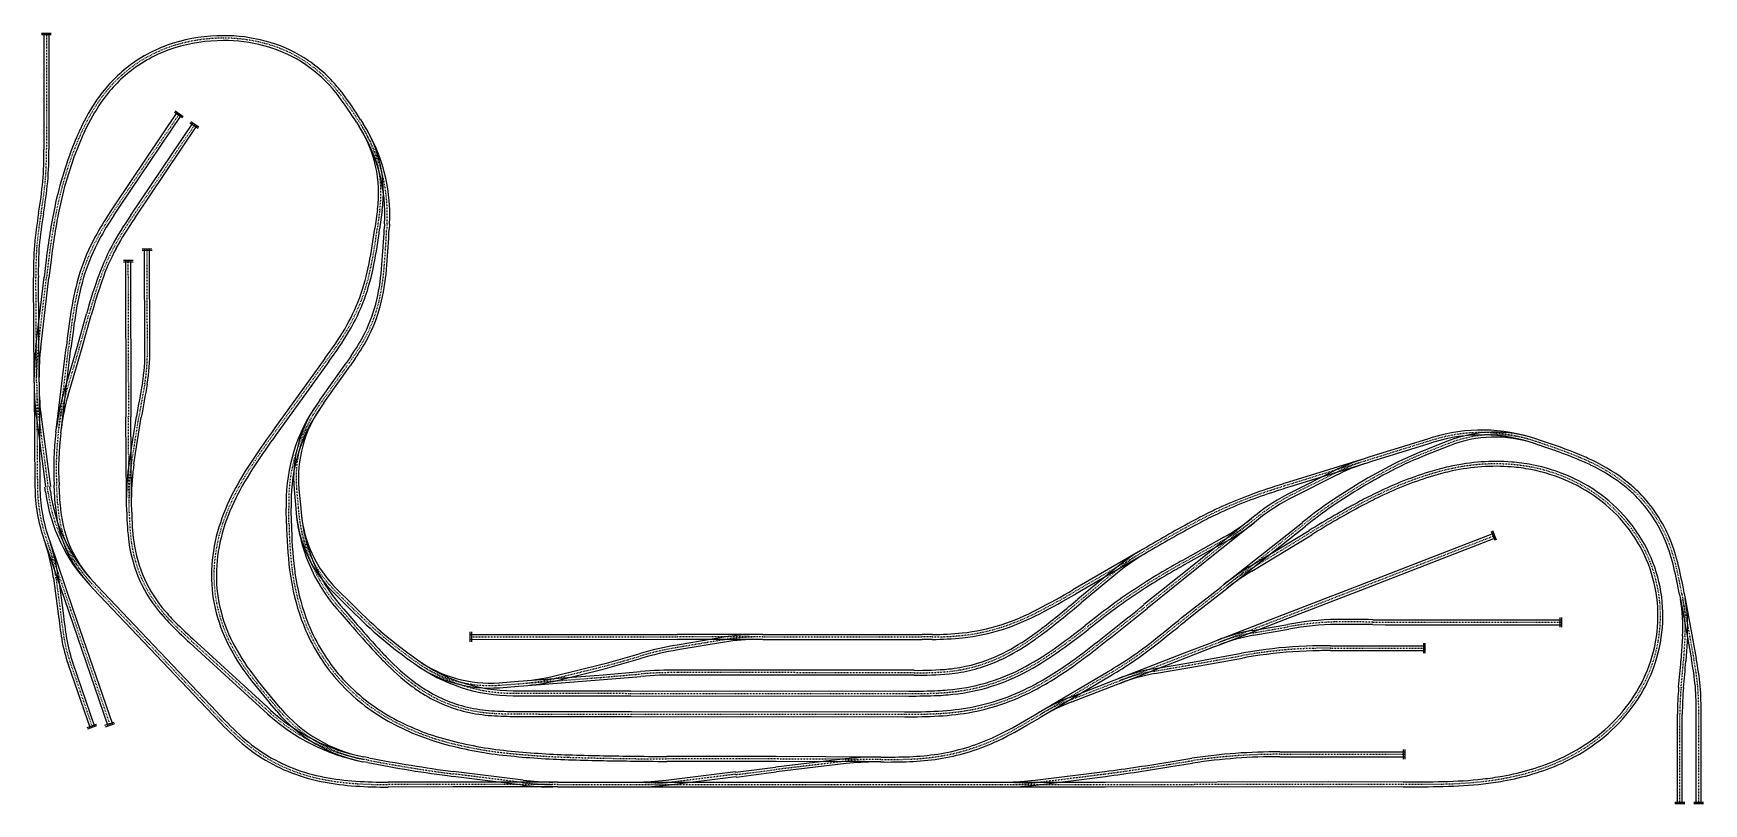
# Model space of a CAD drawing. Header units: inches. Extents: x 4 to 226, y 1 to 103.
import ezdxf

# ---------------------------------------------------------------- set-up
doc = ezdxf.new("R2010")
doc.units = ezdxf.units.IN
doc.header["$MEASUREMENT"] = 0
doc.linetypes.add('DASHED', pattern=[0.15, 0.1, -0.05])
doc.layers.add('XTRKCAD3', color=7, linetype='CONTINUOUS')

msp = doc.modelspace()

# ---------------------------------------------------------------- linework, layer by layer
at = {"layer": 'XTRKCAD17', "linetype": 'CONTINUOUS'}
for p, q in [((14.204984, 79.105143), (14.905034, 80.152187)), ((14.745003, 78.744089), (15.445052, 79.791133)), ((5.763232, 72.869481), (5.480437, 70.535904)), ((6.408114, 72.791331), (6.125319, 70.457754)), ((9.811291, 61.094829), (11.110415, 65.685465)), ((10.436345, 60.917943), (11.735468, 65.508579)), ((42.732474, 59.762629), (40.566764, 56.757033)), ((43.259506, 59.382871), (41.093796, 56.377275)), ((40.566764, 56.757033), (36.10426, 50.563923)), ((41.093796, 56.377275), (36.631292, 50.184165)), ((16.454363, 39.387686), (16.436883, 40.703413)), ((17.103906, 39.396316), (17.086425, 40.712043)), ((37.644577, 37.893498), (37.61363, 39.941026)), ((38.294103, 37.903315), (38.263156, 39.950844)), ((12.050754, 29.190803), (27.881649, 12.499865)), ((12.522072, 29.637837), (28.352967, 12.946899)), ((169.882734, 25.802892), (179.876911, 29.672196)), ((170.117266, 25.197108), (180.111444, 29.066412)), ((44.747779, 26.08947), (46.083334, 24.553865)), ((45.237931, 26.515768), (46.573486, 24.980163)), ((181.735764, 24.481846), (183.346209, 24.471189)), ((181.740062, 25.131432), (183.350507, 25.120775)), ((35.057926, 13.585771), (25.273384, 22.537194)), ((156.748417, 20.723081), (160.478615, 22.167249)), ((34.619448, 13.106483), (24.834906, 22.057906)), ((156.982949, 20.117297), (160.713147, 21.561465)), ((157.314408, 19.432856), (164.300417, 20.684975)), ((157.429012, 18.793446), (164.41502, 20.045564)), ((135.509769, 11.703681), (136.898562, 12.521921)), ((135.83952, 11.143998), (137.228312, 11.962239)), ((154.821404, 6.2947), (157.70211, 6.753751)), ((154.92363, 5.653194), (157.804336, 6.112245)), ((59.76192, 3.606049), (51.141679, 3.582835)), ((59.76367, 2.956451), (51.143429, 2.933237)), ((97.249, 3.60605), (132.359389, 3.60605)), ((97.249, 2.95645), (132.359389, 2.95645))]:
    msp.add_line(p, q, dxfattribs=at)
at = {"layer": 'XTRKCAD17', "linetype": 'DASHED'}
for p, q in [((14.474993, 78.924616), (15.175043, 79.97166)), ((6.085673, 72.830406), (5.802878, 70.496829)), ((10.123818, 61.006386), (11.422941, 65.597022)), ((42.99599, 59.57275), (40.83028, 56.567154)), ((40.83028, 56.567154), (36.367776, 50.374044)), ((16.779135, 39.392001), (16.761654, 40.707728)), ((37.96934, 37.898407), (37.938393, 39.945935)), ((12.286413, 29.41432), (28.117308, 12.723382)), ((170, 25.5), (179.994178, 29.369304)), ((44.992855, 26.302619), (46.32841, 24.767014)), ((181.737913, 24.806639), (183.348358, 24.795982)), ((34.838687, 13.346127), (25.054145, 22.29755)), ((156.865683, 20.420189), (160.595881, 21.864357)), ((157.37171, 19.113151), (164.357718, 20.365269)), ((135.674644, 11.423839), (137.063437, 12.24208)), ((154.872517, 5.973947), (157.753223, 6.432998)), ((59.762795, 3.28125), (51.142554, 3.258036)), ((97.249, 3.28125), (132.359389, 3.28125))]:
    msp.add_line(p, q, dxfattribs=at)
at = {"layer": 'XTRKCAD17', "linetype": 'CONTINUOUS'}
for centre, radius, start, end in [((29.254263, 80.173641), 22.401159, 90.011064, 107.220177), ((29.254263, 80.173641), 21.751559, 90.011064, 107.220177), ((29.329316, 81.103769), 21.47118, 75.207667, 90.214907), ((29.329316, 81.103769), 20.82158, 75.207667, 90.214907), ((28.250583, 83.400847), 19.021482, 107.210086, 127.526396), ((28.250583, 83.400847), 18.371882, 107.210086, 127.526396), ((29.996991, 83.592203), 18.245154, 58.150579, 75.239164), ((29.996991, 83.592203), 18.894754, 58.150579, 75.239164), ((29.038169, 82.615982), 20.124219, 127.950431, 145.079131), ((29.038169, 82.615982), 19.474619, 127.950431, 145.079131), ((29.753641, 83.492858), 18.458587, 40.786265, 57.679943), ((29.753641, 83.492858), 19.108187, 40.786265, 57.679943), ((26.750606, 80.807134), 22.486874, 37.491326, 40.966606), ((26.750606, 80.807134), 23.136474, 37.491326, 40.966606), ((33.891793, 79.332171), 25.983859, 145.270925, 155.18185), ((33.891793, 79.332171), 25.334259, 145.270925, 155.18185), ((6.703443, 66.063701), 47.369324, 31.895425, 36.886546), ((6.703443, 66.063701), 48.018924, 31.895425, 36.886546), ((55.833112, 69.579464), 50.005618, 157.301989, 168.143116), ((55.833112, 69.579464), 49.356018, 157.301989, 168.143116), ((44.053379, 74.388583), 37.282654, 154.837991, 157.133266), ((44.053379, 74.388583), 36.633054, 154.837991, 157.133266), ((-42.254673, 87.043418), 47.728918, 355.448365, 360.544403), ((-42.254673, 87.043418), 48.378518, 355.448365, 360.544403), ((-57.269708, 89.501997), 62.904246, 350.434099, 354.307187), ((-57.269708, 89.501997), 63.553846, 350.434099, 354.307187), ((88.591149, 63.038852), 83.409264, 168.370453, 173.231929), ((63.223647, 69.202515), 59.28707, 170.440508, 174.593866), ((63.223647, 69.202515), 58.63747, 170.440508, 174.593866), ((88.591149, 63.038852), 82.759664, 168.370453, 173.231929), ((48.542754, 56.035922), 41.367517, 146.104509, 151.37733), ((48.542754, 56.035922), 40.717917, 146.104509, 151.37733), ((54.627262, 52.639402), 45.820113, 145.246318, 151.252782), ((54.627262, 52.639402), 45.170513, 145.246318, 151.252782), ((36.627197, 62.771109), 27.682461, 151.804752, 162.353011), ((36.627197, 62.771109), 27.032861, 151.804752, 162.353011), ((-25.969138, 86.725744), 75.940941, 349.098916, 352.655121), ((-25.969138, 86.725744), 76.590541, 349.098916, 352.655121), ((51.276494, 71.281561), 47.206691, 175.747878, 180.971282), ((51.276494, 71.281561), 46.557091, 175.747878, 180.971282), ((42.884497, 59.71453), 32.126738, 152.253612, 160.846614), ((42.884497, 59.71453), 31.477138, 152.253612, 160.846614), ((44.735107, 60.505593), 36.096877, 162.831952, 170.890105), ((44.735107, 60.505593), 35.447277, 162.831952, 170.890105), ((19.266621, 78.008656), 29.872932, 340.150169, 349.108542), ((19.266621, 78.008656), 30.522532, 340.150169, 349.108542), ((87.245161, 44.438888), 79.043766, 160.937317, 164.408279), ((87.245161, 44.438888), 78.394166, 160.937317, 164.408279), ((22.934905, 76.965305), 26.069643, 329.313055, 339.576588), ((22.934905, 76.965305), 26.719243, 329.313055, 339.576588), ((115.550649, 49.135882), 107.819336, 170.88255, 173.570023), ((115.550649, 49.135882), 107.169736, 170.88255, 173.570023), ((1.181676, 90.536455), 51.705843, 323.47987, 328.686389), ((1.181676, 90.536455), 52.355443, 323.47987, 328.686389), ((47.091717, 45.158476), 40.3248, 173.128621, 183.128621), ((47.091717, 45.158476), 39.6752, 173.128621, 183.128621), ((211.497672, -9.363197), 61.38863, 111.221459, 116.113599), ((211.497672, -9.363197), 60.73903, 111.221459, 116.113599), ((214.372975, -13.50395), 66.376643, 116.772205, 121.295209), ((214.372975, -13.50395), 65.727043, 116.772205, 121.295209), ((198.020093, 18.262612), 27.856167, 85.650483, 102.231139), ((198.020093, 18.262612), 27.206567, 85.650483, 102.231139), ((198.169691, 21.467769), 23.999477, 79.179226, 85.42927), ((198.169691, 21.467769), 24.649077, 79.179226, 85.42927), ((198.452205, 22.840904), 22.597727, 65.954549, 79.228472), ((198.452205, 22.840904), 23.247327, 65.954549, 79.228472), ((26.223113, 42.917057), 21.9498, 180.407792, 198.89103), ((26.223113, 42.917057), 21.3002, 180.407792, 198.89103), ((223.554335, -29.52418), 84.836543, 120.972376, 124.059006), ((223.554335, -29.52418), 84.186943, 120.972376, 124.059006), ((199.075485, 24.269416), 21.039219, 51.677801, 65.920034), ((199.075485, 24.269416), 21.688819, 51.677801, 65.920034), ((211.400294, -10.658733), 62.402409, 124.517148, 128.718993), ((211.400294, -10.658733), 61.752809, 124.517148, 128.718993), ((199.720971, 25.108766), 19.980469, 36.653308, 51.63813), ((199.720971, 25.108766), 20.630069, 36.653308, 51.63813), ((49.323319, 39.681569), 32.870273, 180.509786, 187.454572), ((49.323319, 39.681569), 32.220673, 180.509786, 187.454572), ((94.01651, 38.504609), 56.375249, 180.619682, 186.895912), ((94.01651, 38.504609), 55.725649, 180.619682, 186.895912), ((35.358875, 37.953874), 18.150368, 187.760527, 204.074469), ((200.232377, 25.508199), 19.331743, 21.129788, 36.609135), ((200.232377, 25.508199), 19.981343, 21.129788, 36.609135), ((35.358875, 37.953874), 18.799968, 187.760527, 204.074469), ((72.352234, 36.218964), 34.594874, 187.451044, 190.874871), ((72.352234, 36.218964), 33.945274, 187.451044, 190.874871), ((200.4882, 25.624352), 19.051255, 5.378693, 21.082107), ((200.4882, 25.624352), 19.700855, 5.378693, 21.082107), ((35.621919, 38.346307), 19.201882, 204.836315, 220.802999), ((35.621919, 38.346307), 18.552282, 204.836315, 220.802999), ((66.543542, 34.976343), 28.656332, 190.623272, 203.039472), ((66.543542, 34.976343), 28.006732, 190.623272, 203.039472), ((111.772284, 92.677346), 93.226665, 224.907542, 228.288838), ((111.772284, 92.677346), 92.577065, 224.907542, 228.288838), ((200.401621, 25.633236), 19.136627, 349.694232, 365.32876), ((200.401621, 25.633236), 19.786227, 349.694232, 365.32876), ((40.460434, 42.340968), 25.475179, 220.488671, 223.483254), ((40.460434, 42.340968), 24.825579, 220.488671, 223.483254), ((61.607219, 63.108698), 55.112363, 224.023465, 228.150343), ((61.607219, 63.108698), 54.462763, 224.023465, 228.150343), ((168.368728, 129.46449), 161.120947, 220.626046, 222.397966), ((168.368728, 129.46449), 160.471347, 220.626046, 222.397966), ((177.767406, -15.702751), 40.875948, 91.216081, 100.31543), ((177.767406, -15.702751), 40.226348, 91.216081, 100.31543), ((177.989973, -172.477894), 197.644931, 88.911646, 90.314526), ((177.989973, -172.477894), 196.995331, 88.911646, 90.314526), ((63.104765, 33.625451), 24.963368, 203.278246, 222.317567), ((63.104765, 33.625451), 24.313768, 203.278246, 222.317567), ((89.285767, 69.149542), 60.711576, 229.362528, 234.564217), ((89.285767, 69.149542), 60.061976, 229.362528, 234.564217), ((199.922033, 25.738418), 19.627303, 334.3934, 349.643444), ((92.479704, 60.649801), 58.679431, 222.743521, 224.370661), ((92.479704, 60.649801), 58.029831, 222.743521, 224.370661), ((73.205348, 41.462356), 30.835099, 223.934371, 233.079587), ((183.998849, -94.517203), 116.874173, 98.539007, 99.701895), ((183.998849, -94.517203), 116.224573, 98.539007, 99.701895), ((175.077321, -37.343677), 59.010669, 91.286916, 98.213547), ((175.077321, -37.343677), 58.361069, 91.286916, 98.213547), ((176.078992, -65.156536), 86.839831, 89.96953, 91.536437), ((176.078992, -65.156536), 86.190231, 89.96953, 91.536437), ((199.922033, 25.738418), 20.276903, 334.3934, 349.643444), ((73.205348, 41.462356), 31.484699, 223.934371, 233.079587), ((64.057643, 34.699059), 26.39119, 222.652417, 240.649125), ((64.057643, 34.699059), 25.74159, 222.652417, 240.649125), ((67.420069, 34.039102), 22.075413, 233.516803, 237.879464), ((67.420069, 34.039102), 21.425813, 233.516803, 237.879464), ((65.920799, 31.634117), 18.591792, 237.852334, 257.930373), ((199.034606, 26.184107), 20.620201, 319.815988, 334.343125), ((199.034606, 26.184107), 21.269801, 319.815988, 334.343125), ((65.920799, 31.634117), 19.241392, 237.852334, 257.930373), ((66.507248, 35.379369), 22.377847, 258.459481, 266.815329), ((69.876711, 51.440408), 57.270878, 222.834988, 227.171515), ((69.876711, 51.440408), 56.621278, 222.834988, 227.171515), ((67.389489, 40.855229), 33.390441, 240.845513, 255.033016), ((67.389489, 40.855229), 32.740841, 240.845513, 255.033016), ((66.507248, 35.379369), 23.027447, 258.459481, 266.815329), ((68.235644, 66.314432), 54.010756, 266.807699, 270.348892), ((68.235644, 66.314432), 53.361156, 266.807699, 270.348892), ((112.262167, 50.594766), 45.309678, 294.798703, 300.866777), ((112.262167, 50.594766), 45.959278, 294.798703, 300.866777), ((197.756217, 27.288955), 22.309764, 306.324597, 319.767376), ((197.756217, 27.288955), 22.959364, 306.324597, 319.767376), ((48.176415, 28.275764), 25.530678, 227.551947, 237.349216), ((48.176415, 28.275764), 24.881078, 227.551947, 237.349216), ((72.115373, 58.723839), 51.223797, 255.087737, 264.188372), ((119.688519, 35.286555), 28.300035, 278.835852, 294.156574), ((119.688519, 35.286555), 28.949635, 278.835852, 294.156574), ((196.127748, 29.538455), 25.086775, 294.304628, 306.278384), ((46.848433, 26.753025), 23.533997, 238.081399, 259.357803), ((46.848433, 26.753025), 22.884397, 238.081399, 259.357803), ((72.115373, 58.723839), 51.873397, 255.087737, 264.188372), ((78.472621, 117.785706), 111.275953, 264.01069, 268.237762), ((78.472621, 117.785706), 110.626353, 264.01069, 268.237762), ((87.895657, 423.767184), 416.752893, 268.236521, 269.361718), ((117.265268, 85.730603), 78.818841, 269.410459, 272.182688), ((118.969309, 41.073422), 34.129161, 272.179369, 278.53949), ((118.969309, 41.073422), 34.778761, 272.179369, 278.53949), ((169.024303, -67.95213), 75.558997, 89.73292, 98.616105), ((169.024303, -67.95213), 74.909397, 89.73292, 98.616105), ((193.580848, 35.60516), 31.664545, 279.72692, 293.989727), ((196.127748, 29.538455), 25.736375, 294.304628, 306.278384), ((87.895657, 423.767184), 417.402493, 268.236521, 269.361718), ((117.265268, 85.730603), 79.468441, 269.410459, 272.182688), ((113.938543, 250.693717), 247.794842, 277.47528, 279.495884), ((113.938543, 250.693717), 248.444442, 277.47528, 279.495884), ((193.580848, 35.60516), 32.314145, 279.72692, 293.989727), ((49.090453, 38.322181), 35.318268, 259.248233, 266.300416), ((49.090453, 38.322181), 34.668668, 259.248233, 266.300416), ((51.277114, 72.050242), 69.117137, 266.295586, 269.887928), ((51.277114, 72.050242), 68.467537, 266.295586, 269.887928), ((187.34325, 173.866784), 170.888673, 269.464401, 271.249054), ((187.34325, 173.866784), 170.239073, 269.464401, 271.249054), ((189.744391, 63.829061), 60.175154, 271.247231, 276.274372), ((189.744391, 63.829061), 60.824754, 271.247231, 276.274372), ((191.598914, 45.436988), 41.690901, 276.501629, 280.125566), ((191.598914, 45.436988), 42.340501, 276.501629, 280.125566)]:
    msp.add_arc(centre, radius, start, end, dxfattribs=at)
at = {"layer": 'XTRKCAD17', "linetype": 'DASHED'}
for centre, radius, start, end in [((29.254263, 80.173641), 22.076359, 90.011064, 107.220177), ((29.329316, 81.103769), 21.14638, 75.207667, 90.214907), ((28.250583, 83.400847), 18.696682, 107.210086, 127.526396), ((29.996991, 83.592203), 18.569954, 58.150579, 75.239164), ((29.038169, 82.615982), 19.799419, 127.950431, 145.079131), ((29.753641, 83.492858), 18.783387, 40.786265, 57.679943), ((26.750606, 80.807134), 22.811674, 37.491326, 40.966606), ((33.891793, 79.332171), 25.659059, 145.270925, 155.18185), ((6.703443, 66.063701), 47.694124, 31.895425, 36.886546), ((55.833112, 69.579464), 49.680818, 157.301989, 168.143116), ((44.053379, 74.388583), 36.957854, 154.837991, 157.133266), ((-42.254673, 87.043418), 48.053718, 355.448365, 360.544403), ((-57.269708, 89.501997), 63.229046, 350.434099, 354.307187), ((88.591149, 63.038852), 83.084464, 168.370453, 173.231929), ((63.223647, 69.202515), 58.96227, 170.440508, 174.593866), ((48.542754, 56.035922), 41.042717, 146.104509, 151.37733), ((54.627262, 52.639402), 45.495313, 145.246318, 151.252782), ((36.627197, 62.771109), 27.357661, 151.804752, 162.353011), ((-25.969138, 86.725744), 76.265741, 349.098916, 352.655121), ((51.276494, 71.281561), 46.881891, 175.747878, 180.971282), ((42.884497, 59.71453), 31.801938, 152.253612, 160.846614), ((44.735107, 60.505593), 35.772077, 162.831952, 170.890105), ((19.266621, 78.008656), 30.197732, 340.150169, 349.108542), ((87.245161, 44.438888), 78.718966, 160.937317, 164.408279), ((22.934905, 76.965305), 26.394443, 329.313055, 339.576588), ((115.550649, 49.135882), 107.494536, 170.88255, 173.570023), ((1.181676, 90.536455), 52.030643, 323.47987, 328.686389), ((47.091717, 45.158476), 40, 173.128621, 183.128621), ((211.497672, -9.363197), 61.06383, 111.221459, 116.113599), ((214.372975, -13.50395), 66.051843, 116.772205, 121.295209), ((198.020093, 18.262612), 27.531367, 85.650483, 102.231139), ((198.169691, 21.467769), 24.324277, 79.179226, 85.42927), ((198.452205, 22.840904), 22.922527, 65.954549, 79.228472), ((26.223113, 42.917057), 21.625, 180.407792, 198.89103), ((223.554335, -29.52418), 84.511743, 120.972376, 124.059006), ((199.075485, 24.269416), 21.364019, 51.677801, 65.920034), ((211.400294, -10.658733), 62.077609, 124.517148, 128.718993), ((199.720971, 25.108766), 20.305269, 36.653308, 51.63813), ((49.323319, 39.681569), 32.545473, 180.509786, 187.454572), ((94.01651, 38.504609), 56.050449, 180.619682, 186.895912), ((35.358875, 37.953874), 18.475168, 187.760527, 204.074469), ((200.232377, 25.508199), 19.656543, 21.129788, 36.609135), ((72.352234, 36.218964), 34.270074, 187.451044, 190.874871), ((200.4882, 25.624352), 19.376055, 5.378693, 21.082107), ((35.621919, 38.346307), 18.877082, 204.836315, 220.802999), ((66.543542, 34.976343), 28.331532, 190.623272, 203.039472), ((111.772284, 92.677346), 92.901865, 224.907542, 228.288838), ((200.401621, 25.633236), 19.461427, 349.694232, 365.32876), ((40.460434, 42.340968), 25.150379, 220.488671, 223.483254), ((61.607219, 63.108698), 54.787563, 224.023465, 228.150343), ((168.368728, 129.46449), 160.796147, 220.626046, 222.397966), ((177.767406, -15.702751), 40.551148, 91.216081, 100.31543), ((177.989973, -172.477894), 197.320131, 88.911646, 90.314526), ((63.104765, 33.625451), 24.638568, 203.278246, 222.317567), ((89.285767, 69.149542), 60.386776, 229.362528, 234.564217), ((92.479704, 60.649801), 58.354631, 222.743521, 224.370661), ((183.998849, -94.517203), 116.549373, 98.539007, 99.701895), ((175.077321, -37.343677), 58.685869, 91.286916, 98.213547), ((176.078992, -65.156536), 86.515031, 89.96953, 91.536437), ((199.922033, 25.738418), 19.952103, 334.3934, 349.643444), ((73.205348, 41.462356), 31.159899, 223.934371, 233.079587), ((64.057643, 34.699059), 26.06639, 222.652417, 240.649125), ((67.420069, 34.039102), 21.750613, 233.516803, 237.879464), ((65.920799, 31.634117), 18.916592, 237.852334, 257.930373), ((199.034606, 26.184107), 20.945001, 319.815988, 334.343125), ((69.876711, 51.440408), 56.946078, 222.834988, 227.171515), ((67.389489, 40.855229), 33.065641, 240.845513, 255.033016), ((66.507248, 35.379369), 22.702647, 258.459481, 266.815329), ((68.235644, 66.314432), 53.685956, 266.807699, 270.348892), ((112.262167, 50.594766), 45.634478, 294.798703, 300.866777), ((197.756217, 27.288955), 22.634564, 306.324597, 319.767376), ((48.176415, 28.275764), 25.205878, 227.551947, 237.349216), ((72.115373, 58.723839), 51.548597, 255.087737, 264.188372), ((119.688519, 35.286555), 28.624835, 278.835852, 294.156574), ((196.127748, 29.538455), 25.411575, 294.304628, 306.278384), ((46.848433, 26.753025), 23.209197, 238.081399, 259.357803), ((78.472621, 117.785706), 110.951153, 264.01069, 268.237762), ((87.895657, 423.767184), 417.077693, 268.236521, 269.361718), ((118.969309, 41.073422), 34.453961, 272.179369, 278.53949), ((169.024303, -67.95213), 75.234197, 89.73292, 98.616105), ((117.265268, 85.730603), 79.143641, 269.410459, 272.182688), ((113.938543, 250.693717), 248.119642, 277.47528, 279.495884), ((193.580848, 35.60516), 31.989345, 279.72692, 293.989727), ((49.090453, 38.322181), 34.993468, 259.248233, 266.300416), ((51.277114, 72.050242), 68.792337, 266.295586, 269.887928), ((187.34325, 173.866784), 170.563873, 269.464401, 271.249054), ((189.744391, 63.829061), 60.499954, 271.247231, 276.274372), ((191.598914, 45.436988), 42.015701, 276.501629, 280.125566)]:
    msp.add_arc(centre, radius, start, end, dxfattribs=at)
at = {"layer": 'XTRKCAD3', "linetype": 'CONTINUOUS'}
for p, q in [((6.446475, 102.875), (5.147275, 102.875)), ((6.446475, 102.675), (5.147275, 102.675)), ((5.472075, 102.875), (5.472075, 87.5)), ((6.121675, 102.875), (6.121675, 87.5)), ((14.905745, 80.153246), (23.144535, 92.371668)), ((15.444341, 79.790074), (23.683131, 92.008496)), ((16.978546, 78.755572), (25.217336, 90.973994)), ((23.840616, 91.661086), (22.763422, 92.38743)), ((23.95243, 91.82691), (22.875236, 92.553254)), ((25.913417, 90.263412), (24.836223, 90.989756)), ((26.025231, 90.429236), (24.948037, 91.15558)), ((46.922697, 91.08902), (47.272399, 90.541582)), ((47.470135, 91.438722), (47.819837, 90.891284)), ((17.517142, 78.3924), (25.755932, 90.610822)), ((49.692093, 79.528887), (49.349008, 77.019819)), ((50.335704, 79.440881), (49.992619, 76.931813)), ((50.643869, 77.618908), (50.606178, 76.970402)), ((51.292374, 77.581217), (51.254684, 76.932712)), ((19.799117, 74.269809), (18.499923, 74.265763)), ((19.79974, 74.06981), (18.500546, 74.065764)), ((18.866427, 60.875362), (18.824722, 74.266774)), ((19.516023, 60.877386), (19.474318, 74.268798)), ((17.303811, 72.758732), (16.004617, 72.754686)), ((17.304434, 72.558733), (16.00524, 72.554687)), ((16.393961, 52.030435), (16.329416, 72.755697)), ((17.043557, 52.032459), (16.979012, 72.757721)), ((4.170585, 57.272272), (4.076547, 70.484542)), ((4.392512, 61.298817), (5.480307, 70.534821)), ((4.820168, 57.276895), (4.726131, 70.489166)), ((5.037653, 61.222834), (6.125448, 70.458838)), ((7.13428, 50.627906), (8.409844, 61.212931)), ((7.779214, 50.550188), (9.054778, 61.135212)), ((8.047891, 55.077669), (9.812127, 61.09773)), ((8.671273, 54.894981), (10.435509, 60.915042)), ((46.21212, 60.133492), (45.530166, 59.155136)), ((42.069425, 54.256286), (45.531341, 59.15681)), ((42.599989, 53.881476), (46.061905, 58.782)), ((46.745033, 59.76203), (46.06308, 58.783674)), ((4.175208, 56.622688), (4.170585, 57.272272)), ((4.175208, 56.622688), (4.179832, 55.973105)), ((4.179832, 55.973105), (4.273869, 42.760834)), ((4.824792, 56.627312), (4.820168, 57.276895)), ((4.824792, 56.627312), (4.829415, 55.977728)), ((4.829415, 55.977728), (4.923453, 42.765458)), ((42.069425, 54.256286), (41.694615, 53.725723)), ((42.599989, 53.881476), (42.225179, 53.350913)), ((4.45905, 51.950127), (5.678202, 42.730542)), ((5.103044, 52.035285), (6.322196, 42.815701)), ((16.431009, 41.354373), (16.334865, 52.015543)), ((16.764845, 45.884673), (17.740319, 52.081617)), ((17.080583, 41.360231), (16.984438, 52.021401)), ((17.406543, 45.783662), (18.382018, 51.980606)), ((7.056561, 49.982972), (7.13428, 50.627906)), ((7.701495, 49.905254), (7.779214, 50.550188)), ((188.971939, 49.086954), (181.330641, 46.718288)), ((189.592412, 49.279289), (188.971939, 49.086954)), ((191.627405, 48.797242), (189.274168, 47.86161)), ((203.962304, 48.896988), (203.346902, 49.10498)), ((180.710168, 46.525952), (170.526607, 43.36923)), ((181.330641, 46.718288), (180.710168, 46.525952)), ((189.164275, 48.46648), (181.522977, 46.097814)), ((189.784747, 48.658815), (189.164274, 48.46648)), ((191.867408, 48.193604), (189.514171, 47.257972)), ((203.754312, 48.281586), (203.13891, 48.489578)), ((180.902503, 45.905479), (170.718943, 42.748757)), ((176.496983, 44.827676), (170.891895, 42.010469)), ((181.522977, 46.097814), (180.902503, 45.905479)), ((5.673742, 42.07388), (5.587957, 42.717791)), ((6.317653, 42.159666), (6.231867, 42.803577)), ((6.965233, 40.429004), (6.82702, 42.957646)), ((7.613865, 40.464458), (7.475652, 42.993099)), ((38.648372, 42.40487), (38.874269, 39.882549)), ((39.295383, 42.462815), (39.52128, 39.940495)), ((176.788707, 44.247265), (171.18362, 41.430057)), ((16.436867, 40.704799), (16.431009, 41.354373)), ((17.086441, 40.710657), (17.080583, 41.360231)), ((37.606158, 40.591763), (37.613615, 39.942206)), ((38.255715, 40.59922), (38.263172, 39.949663)), ((38.87427, 39.882549), (38.932215, 39.235539)), ((39.52128, 39.940495), (39.579226, 39.293484)), ((165.619391, 38.542426), (157.296988, 31.878538)), ((166.025415, 38.035351), (157.703011, 31.371463)), ((162.012611, 29.825438), (172.368971, 38.030238)), ((166.126466, 38.94845), (165.619391, 38.542426)), ((166.53249, 38.441374), (166.025415, 38.035351)), ((5.455616, 35.810386), (5.665937, 35.195776)), ((6.070226, 36.020706), (6.280547, 35.406096)), ((161.940253, 36.065142), (156.465397, 33.002526)), ((162.257389, 35.498216), (156.782533, 32.4356)), ((162.416001, 29.316266), (172.772362, 37.521066)), ((165.323002, 32.128399), (173.27246, 36.954701)), ((165.660122, 31.573124), (173.60958, 36.399427)), ((179.876911, 29.672196), (197.770683, 36.599873)), ((180.111444, 29.066412), (198.005215, 35.994089)), ((197.935972, 35.618988), (197.466906, 36.830557)), ((198.122482, 35.691197), (197.653416, 36.902765)), ((5.665937, 35.195776), (8.703506, 26.319226)), ((6.280547, 35.406096), (9.318116, 26.529546)), ((151.165509, 34.441341), (141.941928, 29.093879)), ((151.491324, 33.879359), (142.267743, 28.531896)), ((151.727491, 34.767156), (151.165509, 34.441341)), ((152.053307, 34.205174), (151.491324, 33.879359)), ((147.436936, 31.846575), (142.600926, 27.850742)), ((147.850707, 31.345802), (143.014698, 27.34997)), ((157.296988, 31.878538), (151.361764, 27.126105)), ((157.703012, 31.371462), (151.767788, 26.619029)), ((6.73644, 30.642159), (7.362761, 25.927824)), ((7.380382, 30.72771), (8.006703, 26.013375)), ((12.050754, 29.190803), (11.60372, 29.662122)), ((12.522072, 29.637837), (12.075039, 30.109156)), ((44.397135, 29.099265), (46.202584, 27.32346)), ((157.814664, 26.535281), (161.503786, 29.419873)), ((158.214798, 26.023547), (161.90392, 28.908139)), ((161.503439, 29.422048), (162.012611, 29.825438)), ((161.906829, 28.912876), (162.416001, 29.316266)), ((43.941617, 28.636142), (45.747066, 26.860337)), ((44.811634, 27.005921), (45.237932, 26.515768)), ((222.38721, 28.47183), (222.504254, 27.832861)), ((222.504254, 27.832861), (223.964126, 19.863096)), ((223.026178, 28.588874), (223.143222, 27.949905)), ((223.143222, 27.949905), (224.603094, 19.98014)), ((8.703506, 26.319225), (13.928075, 11.051709)), ((9.318116, 26.529545), (14.542685, 11.262029)), ((44.321481, 26.579623), (44.747779, 26.08947)), ((156.445992, 25.449704), (157.812892, 26.533886)), ((156.84967, 24.94076), (158.21657, 26.024942)), ((161.133651, 22.415634), (169.882734, 25.802892)), ((161.368184, 21.80985), (170.117267, 25.197108)), ((165.764732, 23.700167), (170.450515, 24.512984)), ((183.348358, 25.120782), (206.780953, 25.120782)), ((183.348358, 24.471182), (206.780953, 24.471182)), ((206.580953, 24.146382), (206.580953, 25.445582)), ((206.780953, 24.146382), (206.780953, 25.445582)), ((61.96373, 23.503463), (61.963428, 22.204263)), ((61.963503, 22.529063), (89.500063, 22.522658)), ((61.963655, 23.178663), (89.500215, 23.172258)), ((62.16373, 23.503416), (62.163428, 22.204217)), ((95.634626, 22.796156), (89.446491, 21.766277)), ((100.161667, 22.520178), (89.500064, 22.522658)), ((100.161819, 23.169778), (89.500215, 23.172258)), ((95.74127, 22.155369), (89.553136, 21.125491)), ((100.811267, 22.520027), (100.161667, 22.520178)), ((100.811419, 23.169627), (100.161819, 23.169778)), ((100.811267, 22.520027), (121.940686, 22.515113)), ((100.811419, 23.169627), (121.940838, 23.164713)), ((123.276774, 23.169911), (121.939499, 23.164711)), ((123.279301, 22.520316), (121.942025, 22.515115)), ((160.527867, 22.181101), (161.133651, 22.415634)), ((165.875757, 23.060125), (170.56154, 23.872942)), ((222.790169, 22.965967), (222.580835, 19.689796)), ((223.438447, 22.924545), (223.229113, 19.648374)), ((54.464754, 20.211422), (54.99068, 19.830132)), ((147.999333, 17.335823), (156.748416, 20.723081)), ((148.233866, 16.730039), (156.982949, 20.117297)), ((160.762399, 21.575317), (161.368184, 21.80985)), ((176.125, 21.683282), (188.676923, 21.683282)), ((176.125, 21.033682), (188.676923, 21.033682)), ((188.476923, 20.708882), (188.476923, 22.008082)), ((188.676923, 20.708882), (188.676923, 22.008082)), ((8.702046, 19.170252), (11.577693, 10.766881)), ((9.316656, 19.380572), (12.192303, 10.977201)), ((54.083464, 19.685496), (54.60939, 19.304206)), ((69.014596, 17.011952), (79.644564, 17.832666)), ((73.39363, 17.716973), (79.483775, 19.221565)), ((73.549432, 17.086333), (79.639577, 18.590926)), ((79.64164, 17.832427), (84.581576, 18.258745)), ((120.87482, 17.771253), (89.562291, 17.795859)), ((120.87533, 18.420853), (89.562801, 18.445459)), ((137.456956, 12.852505), (146.631331, 18.283953)), ((137.787888, 12.29352), (146.962264, 17.724968)), ((152.630414, 18.620356), (157.316197, 19.433173)), ((152.741439, 17.980314), (157.427222, 18.793131)), ((65.842022, 16.767005), (68.366923, 16.961947)), ((65.892027, 16.119333), (68.416928, 16.314275)), ((67.692724, 15.704557), (68.342324, 15.704046)), ((68.342324, 15.704047), (83.312602, 15.692283)), ((68.366923, 16.961947), (69.014596, 17.011952)), ((68.416929, 16.314275), (69.064601, 16.36428)), ((69.064601, 16.36428), (79.694569, 17.184994)), ((79.697494, 17.185233), (84.637429, 17.611551)), ((83.312602, 15.692283), (120.188021, 15.663306)), ((141.543433, 14.836383), (147.393549, 17.10129)), ((141.777965, 14.230599), (147.628082, 16.495506)), ((147.393549, 17.10129), (147.999333, 17.335823)), ((147.628081, 16.495506), (148.233866, 16.730039)), ((35.537225, 13.147281), (35.057925, 13.585771)), ((36.342243, 12.987717), (35.397054, 14.104336)), ((36.838061, 13.407413), (35.892871, 14.524032)), ((67.692213, 15.054958), (68.341813, 15.054447)), ((68.341814, 15.054447), (83.312092, 15.042683)), ((83.312092, 15.042683), (120.187511, 15.013706)), ((11.205634, 10.850948), (12.434854, 11.271589)), ((11.270388, 10.66172), (12.499608, 11.082362)), ((13.556016, 11.135776), (14.785236, 11.556417)), ((13.62077, 10.946548), (14.84999, 11.36719)), ((35.098747, 12.667994), (34.619447, 13.106483)), ((68.562298, 12.304671), (83.375231, 12.293031)), ((68.562808, 12.954271), (83.375741, 12.942631)), ((83.375231, 12.293031), (119.624619, 12.264545)), ((83.375741, 12.942631), (119.625129, 12.914145)), ((136.897971, 12.521572), (137.456956, 12.852505)), ((137.228903, 11.962588), (137.787888, 12.29352)), ((222.1127, 0.747886), (222.1127, 12.625)), ((222.7623, 0.747886), (222.7623, 12.625)), ((224.6127, 0.747886), (224.6127, 12.625)), ((225.2623, 0.747886), (225.2623, 12.625)), ((48.542481, 6.82206), (47.904433, 6.944025)), ((102.589073, 6.987032), (88.084193, 6.993992)), ((111.776919, 6.68934), (102.543097, 5.583171)), ((115.803014, 6.919278), (102.590583, 6.987028)), ((116.452605, 6.915947), (115.803014, 6.919278)), ((169.375, 7.60605), (186, 7.60605)), ((169.375, 6.95645), (186, 6.95645)), ((185.8, 6.63165), (185.8, 7.93085)), ((186, 6.63165), (186, 7.93085)), ((48.420515, 6.184012), (47.782468, 6.305977)), ((69.031109, 3.851613), (59.803081, 5.005116)), ((87.971345, 3.851613), (97.199373, 5.005116)), ((102.588761, 6.337432), (88.083881, 6.344392)), ((97.2084, 4.914703), (102.51318, 5.583043)), ((97.2896, 4.270197), (102.59438, 4.938537)), ((115.799683, 6.269686), (102.587252, 6.337436)), ((111.854185, 6.044352), (102.620364, 4.938182)), ((116.449275, 6.266355), (115.799683, 6.269686)), ((136.950204, 3.851613), (146.178232, 5.005116)), ((68.950537, 3.207029), (59.722509, 4.360532)), ((72.9754, 3.60605), (59.762795, 3.60605)), ((72.9754, 2.95645), (59.762795, 2.95645)), ((73.625, 3.60605), (72.9754, 3.60605)), ((73.625, 2.95645), (72.9754, 2.95645)), ((73.625, 3.60605), (83.377454, 3.60605)), ((73.625, 2.95645), (83.377454, 2.95645)), ((83.377454, 3.60605), (84.027054, 3.60605)), ((83.377454, 2.95645), (84.027054, 2.95645)), ((84.027054, 3.60605), (97.239659, 3.60605)), ((84.027054, 2.95645), (97.239659, 2.95645)), ((88.051917, 3.207029), (97.279945, 4.360532)), ((132.356313, 3.60605), (133.005913, 3.60605)), ((132.356313, 2.95645), (133.005913, 2.95645)), ((133.005913, 3.60605), (146.218518, 3.60605)), ((133.005913, 2.95645), (146.218518, 2.95645)), ((137.030776, 3.207029), (146.258804, 4.360532)), ((146.217965, 3.60605), (175.86576, 3.656512)), ((146.219071, 2.95645), (175.866866, 3.006913)), ((175.865612, 3.006914), (185.748147, 2.985565)), ((175.867015, 3.656512), (185.749551, 3.635163)), ((221.7879, 0.947886), (223.0871, 0.947886)), ((221.7879, 0.747886), (223.0871, 0.747886)), ((224.2879, 0.947886), (225.5871, 0.947886)), ((224.2879, 0.747886), (225.5871, 0.747886))]:
    msp.add_line(p, q, dxfattribs=at)
at = {"layer": 'XTRKCAD3', "linetype": 'DASHED'}
for p, q in [((5.796875, 102.875), (5.796875, 87.5)), ((15.175043, 79.97166), (23.413833, 92.190082)), ((47.196416, 91.263871), (47.546118, 90.716433)), ((17.247844, 78.573986), (25.486634, 90.792408)), ((50.013899, 79.484884), (49.670813, 76.975816)), ((50.968122, 77.600063), (50.930431, 76.951557)), ((19.191225, 60.876374), (19.14952, 74.267786)), ((16.718759, 52.031447), (16.654214, 72.756709)), ((4.495377, 57.274584), (4.401339, 70.486854)), ((4.715082, 61.260825), (5.802878, 70.496829)), ((7.456747, 50.589047), (8.732311, 61.174071)), ((8.359582, 54.986325), (10.123818, 61.006386)), ((46.478576, 59.947761), (45.796623, 58.969405)), ((42.334707, 54.068881), (45.796623, 58.969405)), ((4.5, 56.625), (4.495377, 57.274584)), ((4.5, 56.625), (4.504623, 55.975416)), ((4.504623, 55.975416), (4.598661, 42.763146)), ((42.334707, 54.068881), (41.959897, 53.538318)), ((4.781047, 51.992706), (6.000199, 42.773121)), ((16.755796, 41.357302), (16.659652, 52.018472)), ((17.085694, 45.834168), (18.061169, 52.031111)), ((7.379028, 49.944113), (7.456747, 50.589047)), ((189.068107, 48.776717), (181.426809, 46.408051)), ((189.68858, 48.969052), (189.068106, 48.776717)), ((203.858308, 48.589287), (203.242906, 48.797279)), ((191.747407, 48.495423), (189.39417, 47.559791)), ((180.806336, 46.215715), (170.622775, 43.058994)), ((176.642845, 44.537471), (171.037758, 41.720263)), ((181.426809, 46.408051), (180.806336, 46.215715)), ((5.995698, 42.116773), (5.909912, 42.760684)), ((7.289549, 40.446731), (7.151336, 42.975372)), ((38.971878, 42.433843), (39.197775, 39.911522)), ((16.761654, 40.707728), (16.755796, 41.357302)), ((37.930937, 40.595492), (37.938394, 39.945934)), ((39.197775, 39.911522), (39.255721, 39.264512)), ((165.822403, 38.288889), (157.5, 31.625)), ((162.214306, 29.570852), (172.570667, 37.775652)), ((166.329478, 38.694912), (165.822403, 38.288889)), ((5.762921, 35.915546), (5.973242, 35.300936)), ((162.098821, 35.781679), (156.623965, 32.719063)), ((165.491562, 31.850762), (173.44102, 36.677064)), ((179.994178, 29.369304), (197.887949, 36.296981)), ((5.973242, 35.300936), (9.010811, 26.424386)), ((151.328416, 34.16035), (142.104835, 28.812888)), ((151.890399, 34.486165), (151.328416, 34.16035)), ((147.643822, 31.596188), (142.807812, 27.600356)), ((157.5, 31.625), (151.564776, 26.872567)), ((7.058411, 30.684934), (7.684732, 25.970599)), ((12.286413, 29.41432), (11.83938, 29.885639)), ((44.169376, 28.867704), (45.974825, 27.091898)), ((158.014731, 26.279414), (161.703853, 29.164006)), ((161.705134, 29.167462), (162.214306, 29.570852)), ((44.566558, 26.792772), (44.992856, 26.302619)), ((222.706694, 28.530352), (222.823738, 27.891383)), ((222.823738, 27.891383), (224.28361, 19.921618)), ((9.010811, 26.424385), (14.23538, 11.156869)), ((156.647831, 25.195232), (158.014731, 26.279414)), ((161.250917, 22.112742), (170, 25.5)), ((183.348358, 24.795982), (206.780953, 24.795982)), ((61.963579, 22.853863), (89.500139, 22.847458)), ((95.687948, 22.475763), (89.499813, 21.445884)), ((100.161743, 22.844978), (89.500139, 22.847458)), ((100.811343, 22.844827), (100.161743, 22.844978)), ((100.811343, 22.844827), (121.940762, 22.839913)), ((123.278038, 22.845114), (121.940762, 22.839913)), ((165.820244, 23.380146), (170.506027, 24.192963)), ((223.114308, 22.945256), (222.904974, 19.669085)), ((54.274109, 19.948459), (54.800035, 19.567169)), ((148.116599, 17.032931), (156.865682, 20.420189)), ((160.645133, 21.878209), (161.250917, 22.112742)), ((176.125, 21.358482), (188.676923, 21.358482)), ((9.009351, 19.275412), (11.884998, 10.872041)), ((73.471531, 17.401653), (79.561676, 18.906245)), ((79.669567, 17.50883), (84.609503, 17.935148)), ((120.875075, 18.096053), (89.562546, 18.120659)), ((137.622422, 12.573012), (146.796797, 18.004461)), ((152.685926, 18.300335), (157.371709, 19.113152)), ((65.867024, 16.443169), (68.391926, 16.638111)), ((68.391926, 16.638111), (69.039598, 16.688116)), ((69.039598, 16.688116), (79.669567, 17.50883)), ((141.660699, 14.533491), (147.510815, 16.798398)), ((147.510815, 16.798398), (148.116599, 17.032931)), ((35.317986, 12.907637), (34.838686, 13.346127)), ((36.590152, 13.197565), (35.644963, 14.314184)), ((67.692469, 15.379758), (68.342069, 15.379247)), ((68.342069, 15.379247), (83.312347, 15.367483)), ((83.312347, 15.367483), (120.187766, 15.338506)), ((68.562553, 12.629471), (83.375486, 12.617831)), ((83.375486, 12.617831), (119.624874, 12.589345)), ((137.063437, 12.24208), (137.622422, 12.573012)), ((222.4375, 0.747886), (222.4375, 12.625)), ((224.9375, 0.747886), (224.9375, 12.625)), ((102.588917, 6.662232), (88.084037, 6.669192)), ((115.801349, 6.594482), (102.588917, 6.662232)), ((169.375, 7.28125), (186, 7.28125)), ((48.481498, 6.503036), (47.84345, 6.625001)), ((68.990823, 3.529321), (59.762795, 4.682824)), ((88.011631, 3.529321), (97.239659, 4.682824)), ((97.249, 4.59245), (102.55378, 5.26079)), ((111.815552, 6.366846), (102.58173, 5.260676)), ((116.45094, 6.591151), (115.801349, 6.594482)), ((136.99049, 3.529321), (146.218518, 4.682824)), ((72.9754, 3.28125), (59.762795, 3.28125)), ((73.625, 3.28125), (72.9754, 3.28125)), ((73.625, 3.28125), (83.377454, 3.28125)), ((83.377454, 3.28125), (84.027054, 3.28125)), ((84.027054, 3.28125), (97.239659, 3.28125)), ((132.356313, 3.28125), (133.005913, 3.28125)), ((133.005913, 3.28125), (146.218518, 3.28125)), ((146.218518, 3.28125), (175.866313, 3.331713)), ((175.866313, 3.331713), (185.748849, 3.310364))]:
    msp.add_line(p, q, dxfattribs=at)
at = {"layer": 'XTRKCAD3', "linetype": 'CONTINUOUS'}
for centre, radius, start, end in [((29.011284, 78.876197), 22.318691, 356.673704, 392.570845), ((33.498899, 81.743114), 16.993477, 352.213771, 392.570311), ((33.498899, 81.743114), 16.343877, 352.213771, 392.570311), ((29.011284, 78.876197), 21.669091, 356.673704, 392.570845), ((-132.651785, 86.425921), 183.501731, 355.559608, 357.045684), ((-132.651785, 86.425921), 184.151331, 355.559608, 357.045684), ((17.57262, 74.599317), 32.812988, 347.593415, 355.837024), ((17.57262, 74.599317), 33.462588, 347.593415, 355.837024), ((30.469312, 71.943699), 19.647697, 333.408139, 347.085012), ((30.469312, 71.943699), 20.297297, 333.408139, 347.085012), ((24.483754, 75.35613), 26.530181, 324.987016, 332.614167), ((24.483754, 75.35613), 27.179781, 324.987016, 332.614167), ((36.619259, 57.503223), 32.449496, 173.282777, 180.407792), ((36.619259, 57.503223), 31.799896, 173.282777, 180.407792), ((-6.430763, 60.623037), 25.29844, 350.579576, 360.566493), ((-6.430763, 60.623037), 25.94804, 350.579576, 360.566493), ((36.628506, 56.204056), 32.449496, 180.407792, 187.532807), ((36.628506, 56.204056), 31.799896, 180.407792, 187.532807), ((309.531971, 2.225567), 296.020287, 169.437465, 170.303146), ((309.531971, 2.225567), 295.370687, 169.437465, 170.303146), ((34.473744, 47.333324), 27.537258, 163.666281, 173.128621), ((34.473744, 47.333324), 26.887658, 163.666281, 173.128621), ((59.923378, 40.847983), 22.318691, 144.760633, 180.657774), ((59.923378, 40.847983), 21.669091, 144.760633, 180.657774), ((55.574106, 43.920724), 16.993477, 144.761167, 185.117707), ((55.574106, 43.920724), 16.343877, 144.761167, 185.117707), ((146.385269, -29.930408), 136.532926, 143.873382, 145.992835), ((146.385269, -29.930408), 135.883326, 143.873382, 145.992835), ((196.200601, 27.96132), 22.318691, 71.325361, 107.222502), ((196.200601, 27.96132), 21.669091, 71.325361, 107.222502), ((197.905848, 33.006123), 16.993477, 71.325895, 111.682435), ((197.905848, 33.006123), 16.343877, 71.325895, 111.682435), ((179.409809, -26.57199), 79.362428, 67.967153, 71.981303), ((188.863487, 20.223405), 27.537258, 107.222502, 116.684842), ((179.409809, -26.57199), 78.712828, 67.967153, 71.981303), ((195.92375, 15.165044), 34.480272, 64.287345, 67.381294), ((43.967148, 41.602699), 27.537258, 171.05435, 180.51669), ((43.967148, 41.602699), 26.887658, 171.05435, 180.51669), ((70.953801, 20.958858), 45.540489, 145.989024, 152.364916), ((70.953801, 20.958858), 44.890889, 145.989024, 152.364916), ((188.863487, 20.223405), 26.887658, 107.222502, 116.684842), ((203.571683, -1.619286), 48.523481, 106.746686, 115.968451), ((199.417398, 11.348274), 34.909726, 102.066705, 106.346416), ((199.417398, 11.348274), 34.260126, 102.066705, 106.346416), ((195.92375, 15.165044), 33.830672, 64.287345, 67.381294), ((200.605638, 24.577284), 23.319529, 51.194877, 64.613795), ((200.605638, 24.577284), 23.969129, 51.194877, 64.613795), ((27.796964, 45.021251), 21.669091, 187.588554, 223.485695), ((187.841291, -18.271149), 63.983994, 108.006795, 114.979616), ((206.874896, -74.223549), 123.08233, 107.176418, 108.382422), ((206.874896, -74.223549), 122.43273, 107.176418, 108.382422), ((203.571683, -1.619286), 47.873881, 106.746686, 115.968451), ((203.564484, 28.454244), 18.444462, 45.189, 50.816919), ((203.564484, 28.454244), 19.094062, 45.189, 50.816919), ((27.796964, 45.021251), 22.318691, 187.588554, 223.485695), ((23.933382, 41.356467), 16.993477, 183.128621, 223.485161), ((23.933382, 41.356467), 16.343877, 183.128621, 223.485161), ((55.809761, 28.922688), 28.430171, 152.427957, 162.692483), ((55.809761, 28.922688), 27.780571, 152.427957, 162.692483), ((187.841291, -18.271149), 63.334394, 108.006795, 114.979616), ((182.994583, 17.931086), 26.9498, 116.684842, 128.684842), ((182.994583, 17.931086), 26.3002, 116.684842, 128.684842), ((241.316497, -73.260352), 129.527416, 118.251904, 121.691226), ((241.316497, -73.260352), 128.877816, 118.251904, 121.691226), ((210.356227, -16.555307), 64.923784, 115.577675, 117.869756), ((210.356227, -16.555307), 64.274184, 115.577675, 117.869756), ((203.629575, 28.650417), 18.259644, 22.151019, 44.905121), ((203.629575, 28.650417), 18.909244, 22.151019, 44.905121), ((61.161952, 41.226209), 22.318691, 185.117173, 221.014314), ((55.857949, 40.751393), 16.993477, 185.117707, 225.474247), ((55.857949, 40.751393), 16.343877, 185.117707, 225.474247), ((61.161952, 41.226209), 21.669091, 185.117173, 221.014314), ((240.325555, -115.120343), 174.114569, 118.032986, 120.588114), ((240.325555, -115.120343), 173.464969, 118.032986, 120.588114), ((190.580715, -22.799065), 69.247573, 115.454341, 117.601122), ((190.580715, -22.799065), 68.597973, 115.454341, 117.601122), ((148.813633, 59.530819), 26.887658, 299.222502, 308.684842), ((148.813633, 59.530819), 27.537258, 299.222502, 308.684842), ((49.833188, 30.829835), 22.156872, 162.804712, 176.018603), ((49.833188, 30.829835), 21.507272, 162.804712, 176.018603), ((197.793317, 26.39443), 24.516012, 13.392349, 21.894818), ((197.793317, 26.39443), 25.165612, 13.392349, 21.894818), ((-16.76494, 27.519893), 23.707876, 7.56769, 18.89103), ((-16.76494, 27.519893), 24.357476, 7.56769, 18.89103), ((164.977168, 10.618272), 27.537258, 120.103437, 129.565777), ((164.977168, 10.618272), 26.887658, 120.103437, 129.565777), ((47.680561, 31.036732), 19.995157, 176.184445, 190.850417), ((47.680561, 31.036732), 19.345557, 176.184445, 190.850417), ((193.05653, -35.491131), 77.624513, 120.022223, 125.765174), ((193.05653, -35.491131), 76.974913, 120.022223, 125.765174), ((221.982711, -84.279191), 134.341056, 119.18904, 120.29361), ((221.982711, -84.279191), 133.691456, 119.18904, 120.29361), ((182.163187, 4.390736), 32.449496, 121.262918, 128.387933), ((182.163187, 4.390736), 31.799896, 121.262918, 128.387933), ((162.010089, 17.865584), 61.301616, 9.965499, 13.400604), ((162.010089, 17.865584), 61.951216, 9.965499, 13.400604), ((93.568694, 110.922416), 95.05723, 297.371493, 300.587953), ((48.495883, 31.271162), 20.840176, 191.064789, 205.126644), ((48.495883, 31.271162), 20.190576, 191.064789, 205.126644), ((93.568694, 110.922416), 95.70683, 297.371493, 300.587953), ((47.080643, 141.343427), 148.339847, 307.710814, 310.08426), ((47.080643, 141.343427), 148.989447, 307.710814, 310.08426), ((250.133495, -111.188201), 172.418498, 126.454726, 128.174992), ((250.133495, -111.188201), 171.768898, 126.454726, 128.174992), ((-148.603006, 396.770087), 476.041522, 307.97552, 309.058951), ((-148.603006, 396.770087), 476.691122, 307.97552, 309.058951), ((202.87991, 24.238147), 19.95086, 356.344015, 370.380152), ((202.87991, 24.238147), 20.60046, 356.344015, 370.380152), ((113.245238, 38.432454), 106.618348, 186.732842, 188.577141), ((113.245238, 38.432454), 105.968748, 186.732842, 188.577141), ((124.429795, 49.472733), 26.253352, 276.1591, 287.686641), ((122.026093, 55.941902), 33.148585, 288.242399, 297.382279), ((122.026093, 55.941902), 33.798185, 288.242399, 297.382279), ((-219.324502, 488.199452), 596.104662, 308.574745, 309.077561), ((-219.324502, 488.199452), 596.754262, 308.574745, 309.077561), ((28.509575, 26.169369), 21.007773, 189.994558, 199.470141), ((28.509575, 26.169369), 20.358173, 189.994558, 199.470141), ((53.973043, 33.971023), 26.945721, 205.38204, 216.2188), ((53.973043, 33.971023), 26.296121, 205.38204, 216.2188), ((100.155414, -4.367479), 27.537258, 89.986674, 99.449014), ((100.155414, -4.367479), 26.887658, 89.986674, 99.449014), ((123.223389, 63.522317), 40.352439, 270.076976, 275.725358), ((123.223389, 63.522317), 41.002039, 270.076976, 275.725358), ((124.429795, 49.472733), 26.902952, 276.1591, 287.686641), ((119.235474, 47.148857), 29.665955, 296.967204, 305.789513), ((119.235474, 47.148857), 30.315555, 296.967204, 305.789513), ((108.762133, 62.220949), 48.017953, 305.411872, 307.237467), ((108.762133, 62.220949), 48.667553, 305.411872, 307.237467), ((80.663966, 104.361551), 101.774167, 305.276377, 308.175384), ((80.663966, 104.361551), 102.423767, 305.276377, 308.175384), ((120.307606, 63.343555), 52.185301, 300.295444, 307.908839), ((169.927722, -0.29892), 24.357476, 99.840861, 111.164201), ((169.927722, -0.29892), 23.707876, 99.840861, 111.164201), ((53.531398, 120.871064), 104.910173, 284.320983, 287.115435), ((53.531398, 120.871064), 105.559773, 284.320983, 287.115435), ((96.107105, -18.728421), 41.038816, 99.339577, 106.561479), ((96.107105, -18.728421), 40.389216, 99.339577, 106.561479), ((123.274584, 39.463448), 20.984861, 280.102249, 296.658698), ((123.274584, 39.463448), 21.634461, 280.102249, 296.658698), ((117.80002, 51.884665), 37.486455, 297.431795, 305.260517), ((117.80002, 51.884665), 38.136055, 297.431795, 305.260517), ((114.033327, 58.374877), 47.65871, 298.645298, 306.710844), ((87.529187, 95.116761), 92.959612, 306.271024, 307.654872), ((87.529187, 95.116761), 93.609212, 306.271024, 307.654872), ((120.307606, 63.343555), 52.834901, 300.295444, 307.908839), ((185.477011, 12.36138), 39.860977, 5.705556, 11.024183), ((84.982616, 57.097288), 65.628689, 216.512595, 220.930166), ((84.982616, 57.097288), 64.979089, 216.512595, 220.930166), ((67.709752, 37.373641), 22.318691, 234.057835, 269.954976), ((64.583895, 33.062386), 16.993477, 234.058369, 274.414909), ((64.583895, 33.062386), 16.343877, 234.058369, 274.414909), ((67.709752, 37.373641), 21.669091, 234.057835, 269.954976), ((89.314002, -41.457975), 59.903953, 89.760981, 94.528914), ((89.314002, -41.457975), 59.254353, 89.760981, 94.528914), ((121.486203, 62.279677), 44.51265, 269.207561, 275.197522), ((121.486203, 62.279677), 43.86305, 269.207561, 275.197522), ((123.240753, 40.14475), 21.661703, 275.869499, 279.877621), ((123.240753, 40.14475), 22.311303, 275.869499, 279.877621), ((123.028425, 42.035595), 26.336329, 286.107446, 297.210162), ((123.028425, 42.035595), 26.985929, 286.107446, 297.210162), ((114.033327, 58.374877), 48.30831, 298.645298, 306.710844), ((156.793404, -5.378731), 24.357476, 99.840861, 111.164201), ((156.793404, -5.378731), 23.707876, 99.840861, 111.164201), ((114.568961, 27.258978), 108.276757, 354.129383, 355.992473), ((114.568961, 27.258978), 108.926357, 354.129383, 355.992473), ((185.477011, 12.36138), 39.211377, 5.705556, 11.024183), ((66.944825, 43.819828), 26.887658, 274.414909, 283.877249), ((66.944825, 43.819828), 27.537258, 274.414909, 283.877249), ((120.789719, 89.102091), 73.441241, 269.532444, 272.54233), ((122.295282, 50.052338), 34.363891, 272.919034, 275.051817), ((123.025886, 42.701928), 26.977818, 274.882856, 285.724611), ((123.025886, 42.701928), 27.627418, 274.882856, 285.724611), ((122.719404, 42.736629), 29.770799, 281.258077, 298.405069), ((122.719404, 42.736629), 30.420399, 281.258077, 298.405069), ((259.097688, 12.692368), 36.98505, 174.586583, 180.105288), ((259.097688, 12.692368), 36.33545, 174.586583, 180.105288), ((183.379469, 13.098442), 41.235927, 359.347297, 364.406881), ((183.379469, 13.098442), 41.885527, 359.347297, 364.406881), ((51.514708, 25.830813), 19.228751, 220.247044, 259.178259), ((120.789719, 89.102091), 74.090841, 269.532444, 272.54233), ((122.295282, 50.052338), 35.013491, 272.919034, 275.051817), ((122.407109, 46.23466), 33.264601, 272.940985, 280.61562), ((151.485539, -10.843475), 27.537258, 111.164201, 120.626541), ((151.485539, -10.843475), 26.887658, 111.164201, 120.626541), ((52.670004, 31.874626), 26.031593, 227.546052, 259.178259), ((52.670004, 31.874626), 25.381993, 227.546052, 259.178259), ((51.514708, 25.830813), 19.878351, 220.247044, 259.178259), ((120.163563, 89.752041), 77.489376, 269.600013, 272.946799), ((120.163563, 89.752041), 76.839776, 269.600013, 272.946799), ((122.407109, 46.23466), 33.914201, 272.940985, 280.61562), ((82.324235, 180.383635), 176.818626, 258.986102, 262.682789), ((89.783896, 437.723163), 430.732523, 269.131415, 269.774056), ((115.636623, -25.529792), 32.449496, 89.706204, 96.831219), ((82.324235, 180.383635), 177.468226, 258.986102, 262.682789), ((89.783896, 437.723163), 431.382123, 269.131415, 269.774056), ((115.636623, -25.529792), 31.799896, 89.706204, 96.831219), ((72.9754, 35.405946), 32.449496, 262.874985, 270), ((72.9754, 35.405946), 31.799896, 262.874985, 270), ((84.027054, 35.405946), 31.799896, 270, 277.125015), ((84.027054, 35.405946), 32.449496, 270, 277.125015), ((133.005913, 35.405946), 31.799896, 270, 277.125015), ((133.005913, 35.405946), 32.449496, 270, 277.125015)]:
    msp.add_arc(centre, radius, start, end, dxfattribs=at)
at = {"layer": 'XTRKCAD3', "linetype": 'DASHED'}
for centre, radius, start, end in [((33.498899, 81.743114), 16.668677, 352.213771, 392.570311), ((29.011284, 78.876197), 21.993891, 356.673704, 392.570845), ((-132.651785, 86.425921), 183.826531, 355.559608, 357.045684), ((17.57262, 74.599317), 33.137788, 347.593415, 355.837024), ((30.469312, 71.943699), 19.972497, 333.408139, 347.085012), ((24.483754, 75.35613), 26.854981, 324.987016, 332.614167), ((36.619259, 57.503223), 32.124696, 173.282777, 180.407792), ((-6.430763, 60.623037), 25.62324, 350.579576, 360.566493), ((36.628506, 56.204056), 32.124696, 180.407792, 187.532807), ((309.531971, 2.225567), 295.695487, 169.437465, 170.303146), ((34.473744, 47.333324), 27.212458, 163.666281, 173.128621), ((59.923378, 40.847983), 21.993891, 144.760633, 180.657774), ((55.574106, 43.920724), 16.668677, 144.761167, 185.117707), ((146.385269, -29.930408), 136.208126, 143.873382, 145.992835), ((196.200601, 27.96132), 21.993891, 71.325361, 107.222502), ((197.905848, 33.006123), 16.668677, 71.325895, 111.682435), ((179.409809, -26.57199), 79.037628, 67.967153, 71.981303), ((195.92375, 15.165044), 34.155472, 64.287345, 67.381294), ((43.967148, 41.602699), 27.212458, 171.05435, 180.51669), ((70.953801, 20.958858), 45.215689, 145.989024, 152.364916), ((188.863487, 20.223405), 27.212458, 107.222502, 116.684842), ((203.571683, -1.619286), 48.198681, 106.746686, 115.968451), ((199.417398, 11.348274), 34.584926, 102.066705, 106.346416), ((200.605638, 24.577284), 23.644329, 51.194877, 64.613795), ((27.796964, 45.021251), 21.993891, 187.588554, 223.485695), ((187.841291, -18.271149), 63.659194, 108.006795, 114.979616), ((206.874896, -74.223549), 122.75753, 107.176418, 108.382422), ((203.564484, 28.454244), 18.769262, 45.189, 50.816919), ((23.933382, 41.356467), 16.668677, 183.128621, 223.485161), ((55.809761, 28.922688), 28.105371, 152.427957, 162.692483), ((182.994583, 17.931086), 26.625, 116.684842, 128.684842), ((241.316497, -73.260352), 129.202616, 118.251904, 121.691226), ((210.356227, -16.555307), 64.598984, 115.577675, 117.869756), ((203.629575, 28.650417), 18.584444, 22.151019, 44.905121), ((61.161952, 41.226209), 21.993891, 185.117173, 221.014314), ((55.857949, 40.751393), 16.668677, 185.117707, 225.474247), ((240.325555, -115.120343), 173.789769, 118.032986, 120.588114), ((190.580715, -22.799065), 68.922773, 115.454341, 117.601122), ((148.813633, 59.530819), 27.212458, 299.222502, 308.684842), ((49.833188, 30.829835), 21.832072, 162.804712, 176.018603), ((197.793317, 26.39443), 24.840812, 13.392349, 21.894818), ((-16.76494, 27.519893), 24.032676, 7.56769, 18.89103), ((164.977168, 10.618272), 27.212458, 120.103437, 129.565777), ((47.680561, 31.036732), 19.670357, 176.184445, 190.850417), ((193.05653, -35.491131), 77.299713, 120.022223, 125.765174), ((221.982711, -84.279191), 134.016256, 119.18904, 120.29361), ((182.163187, 4.390736), 32.124696, 121.262918, 128.387933), ((162.010089, 17.865584), 61.626416, 9.965499, 13.400604), ((93.568694, 110.922416), 95.38203, 297.371493, 300.587953), ((48.495883, 31.271162), 20.515376, 191.064789, 205.126644), ((47.080643, 141.343427), 148.664647, 307.710814, 310.08426), ((250.133495, -111.188201), 172.093698, 126.454726, 128.174992), ((-148.603006, 396.770087), 476.366322, 307.97552, 309.058951), ((202.87991, 24.238147), 20.27566, 356.344015, 370.380152), ((113.245238, 38.432454), 106.293548, 186.732842, 188.577141), ((122.026093, 55.941902), 33.473385, 288.242399, 297.382279), ((-219.324502, 488.199452), 596.429462, 308.574745, 309.077561), ((28.509575, 26.169369), 20.682973, 189.994558, 199.470141), ((53.973043, 33.971023), 26.620921, 205.38204, 216.2188), ((100.155414, -4.367479), 27.212458, 89.986674, 99.449014), ((123.223389, 63.522317), 40.677239, 270.076976, 275.725358), ((124.429795, 49.472733), 26.578152, 276.1591, 287.686641), ((119.235474, 47.148857), 29.990755, 296.967204, 305.789513), ((108.762133, 62.220949), 48.342753, 305.411872, 307.237467), ((80.663966, 104.361551), 102.098967, 305.276377, 308.175384), ((169.927722, -0.29892), 24.032676, 99.840861, 111.164201), ((53.531398, 120.871064), 105.234973, 284.320983, 287.115435), ((96.107105, -18.728421), 40.714016, 99.339577, 106.561479), ((123.274584, 39.463448), 21.309661, 280.102249, 296.658698), ((117.80002, 51.884665), 37.811255, 297.431795, 305.260517), ((87.529187, 95.116761), 93.284412, 306.271024, 307.654872), ((120.307606, 63.343555), 52.510101, 300.295444, 307.908839), ((84.982616, 57.097288), 65.303889, 216.512595, 220.930166), ((64.583895, 33.062386), 16.668677, 234.058369, 274.414909), ((67.709752, 37.373641), 21.993891, 234.057835, 269.954976), ((89.314002, -41.457975), 59.579153, 89.760981, 94.528914), ((121.486203, 62.279677), 44.18785, 269.207561, 275.197522), ((123.240753, 40.14475), 21.986503, 275.869499, 279.877621), ((123.028425, 42.035595), 26.661129, 286.107446, 297.210162), ((114.033327, 58.374877), 47.98351, 298.645298, 306.710844), ((156.793404, -5.378731), 24.032676, 99.840861, 111.164201), ((114.568961, 27.258978), 108.601557, 354.129383, 355.992473), ((185.477011, 12.36138), 39.536177, 5.705556, 11.024183), ((66.944825, 43.819828), 27.212458, 274.414909, 283.877249), ((123.025886, 42.701928), 27.302618, 274.882856, 285.724611), ((122.719404, 42.736629), 30.095599, 281.258077, 298.405069), ((259.097688, 12.692368), 36.66025, 174.586583, 180.105288), ((183.379469, 13.098442), 41.560727, 359.347297, 364.406881), ((120.789719, 89.102091), 73.766041, 269.532444, 272.54233), ((122.295282, 50.052338), 34.688691, 272.919034, 275.051817), ((151.485539, -10.843475), 27.212458, 111.164201, 120.626541), ((52.670004, 31.874626), 25.706793, 227.546052, 259.178259), ((51.514708, 25.830813), 19.553551, 220.247044, 259.178259), ((120.163563, 89.752041), 77.164576, 269.600013, 272.946799), ((122.407109, 46.23466), 33.589401, 272.940985, 280.61562), ((89.783896, 437.723163), 431.057323, 269.131415, 269.774056), ((82.324235, 180.383635), 177.143426, 258.986102, 262.682789), ((115.636623, -25.529792), 32.124696, 89.706204, 96.831219), ((72.9754, 35.405946), 32.124696, 262.874985, 270), ((84.027054, 35.405946), 32.124696, 270, 277.125015), ((133.005913, 35.405946), 32.124696, 270, 277.125015)]:
    msp.add_arc(centre, radius, start, end, dxfattribs=at)

doc.saveas('drawing.dxf')
